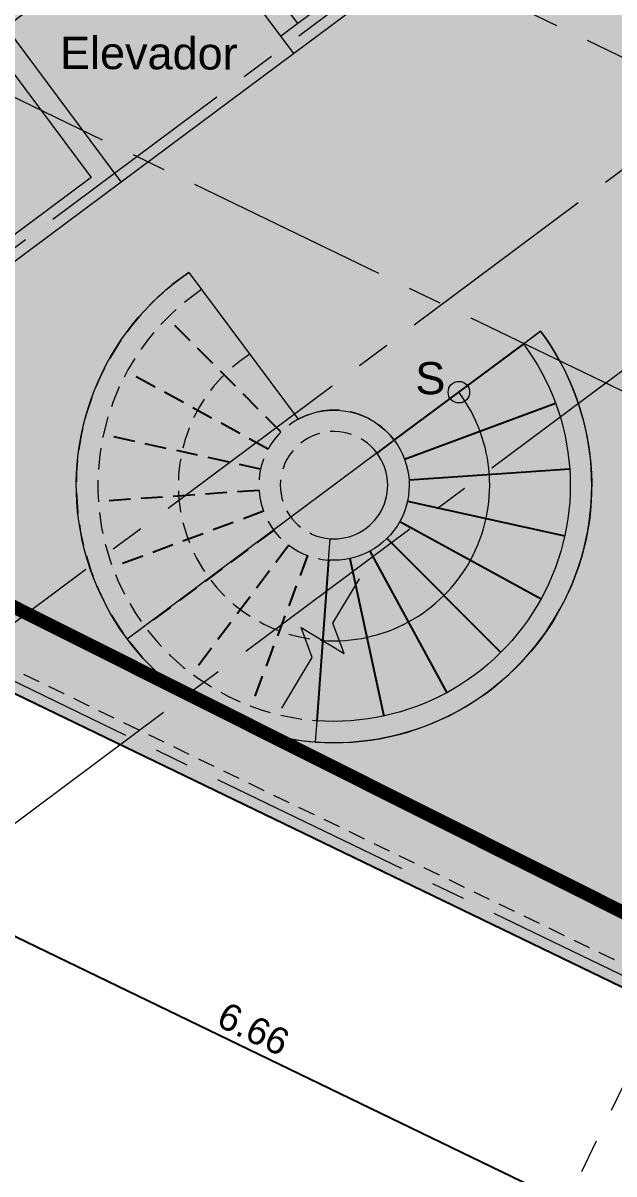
# Model space of a CAD drawing. Header units: metres. Extents: x -466 to 1322, y -1072 to 50.
# Drawn here: x 16.82 to 22.33, y -206.41 to -195.68 of the extents above; entities that cross this region are included whole.
import ezdxf

# ---------------------------------------------------------------- set-up
doc = ezdxf.new("R2010")
doc.units = ezdxf.units.M
for name, pattern in [('B1 P BAJA$0$HIDDEN', [9.524999999999999, 6.35, -3.175]), ('CENTER2', [28.575000000000003, 19.05, -3.175, 3.175, -3.175]), ('Hidden 1_16_', [0.00238125, 0.0015875, -0.0007937500000000001]), ('OCULTA2', [0.30000000000000004, 0.2, -0.1])]:
    doc.linetypes.add(name, pattern=pattern)
for name, color, linetype, lineweight in [('A - Hatch muros', 4, 'Continuous', 0), ('A - MURO BAJO', 2, 'Continuous', 0), ('A - PISO', 1, 'Continuous', 0), ('A - PROY', 250, 'B1 P BAJA$0$HIDDEN', 0), ('A - TXT 100 -1', 2, 'Continuous', 0), ('A-COTAS', 41, 'Continuous', 0), ('A-EJES', 61, 'CENTER2', 0), ('A-MURO INT', 4, 'Continuous', 0), ('S-STRS-ANNO', 30, 'Continuous', 9)]:
    doc.layers.add(name, color=color, linetype=linetype, lineweight=lineweight)
for name, color, linetype in [('AKU_Escalera', 5, 'Continuous'), ('AKU_Poligono', 1, 'Continuous'), ('Poligono Fisico', 3, 'Continuous')]:
    doc.layers.add(name, color=color, linetype=linetype)
for name, color, linetype, lineweight, true_color in [('Hatch escaleras', 7, 'Continuous', 0, 0x78372d), ('Hatch Exterior', 7, 'Continuous', 0, 0xa99b89), ('Hatch Interior', 7, 'Continuous', 0, 0xaf6350)]:
    doc.layers.add(name, color=color, linetype=linetype, lineweight=lineweight, true_color=true_color)
doc.styles.get("Standard").update_dxf_attribs({"font": 'arial.ttf'})
doc.styles.add('Style-Arial', font='arial.ttf')
doc.dimstyles.new('ISO-25', dxfattribs={"dimscale": 0.1, "dimtxt": 2.5, "dimasz": 2.5, "dimexe": 1.25, "dimexo": 0.625, "dimtad": 1, "dimdsep": 46, "dimtxsty": 'Standard', "dimblk": 'DOT', "dimcen": 2.5, "dimadec": 0, "dimazin": 0, "dimtfac": 1, "dimtmove": 0, "dimatfit": 3, "dimfxl": 1, "dimarcsym": 0})

# ---------------------------------------------------------------- blocks, each defined once
blk = doc.blocks.new('_Dot')
at = {"color": 0, "linetype": 'ByBlock', "lineweight": -2}
blk.add_line((-0.5, 0), (-1, 0), dxfattribs=at)
at = {"color": 0, "linetype": 'ByBlock', "const_width": 0.5}
blk.add_lwpolyline([(-0.25, 0, 1), (0.25, 0, 1)], format="xyb", close=True, dxfattribs=at)
blk = doc.blocks.new('*D113')
at = {"layer": 'A-COTAS', "color": 0, "lineweight": -2, "transparency": 16777216}
for p, q in [((15.86481447098681, -203.8345380218323), (15.83761090092111, -203.8908071588054)), ((16.1170945889443, -203.8870831651219), (21.65903808113511, -206.5663609397526)), ((21.91131819909269, -206.618906083042), (21.9385217691583, -206.5626369460691))]:
    blk.add_line(p, q, dxfattribs=at)
at = {"layer": 'Defpoints', "color": 0, "transparency": 16777216}
for p in [(15.89201804105241, -203.7782688848592), (21.8841146290271, -206.675175220015), (21.8841146290271, -206.675175220015)]:
    blk.add_point(p, dxfattribs=at)
at = {"layer": 'A-COTAS', "color": 0, "lineweight": -2, "transparency": 16777216, "xscale": 0.25, "yscale": 0.25, "zscale": 0.25}
for p, rotation in [((15.89201804105231, -203.7782688848595), 154.1983439835458), ((21.8841146290271, -206.675175220015), 334.1983439835457)]:
    blk.add_blockref('_Dot', p, dxfattribs=dict(at, rotation=rotation))
at = {"layer": 'A-COTAS', "color": 0, "transparency": 16777216, "insert": (18.97082753728567, -205.0555349099409), "char_height": 0.25, "attachment_point": 5, "rotation": 334.1983439835457}
blk.add_mtext('6.66', dxfattribs=at)

msp = doc.modelspace()

# ---------------------------------------------------------------- hatches: boundary and pattern name
at = {"layer": 'A - Hatch muros'}
h = msp.add_hatch(color=256, dxfattribs=at)
h.dxf.hatch_style = 1
h.paths.add_polyline_path([(14.61965897385551, -194.8735621690553), (9.711806740487134, -198.5317105458091), (9.914802194550987, -198.629849620881), (14.73918291239693, -195.0339181109957)])
h.paths.add_polyline_path([(18.14652137060386, -194.3650404182154), (16.54296195120133, -195.5602798036298), (15.52700847359915, -194.1972542971378), (15.36665253165893, -194.3167782356791), (17.45832145613394, -197.1230072196336), (13.26422718660297, -200.2491443595668), (13.46722264066648, -200.3472834346385), (17.73820133661559, -197.1638392230323), (16.66248588974275, -195.72063574557), (18.26604530914528, -194.5253963601556), (19.34176075601818, -195.9685998376181), (21.54665495848764, -194.3251456837359), (21.42713101994616, -194.1647897417956), (19.38259275941709, -195.6887199571363), (17.41044777348344, -193.042846915122), (20.17658777274369, -190.9810589763445), (22.26825669721865, -193.787287960299), (22.42861263915898, -193.6677640217576), (20.33694371468403, -190.8615350378029), (23.10308371236221, -188.7997470969015), (25.0752286982958, -191.4456201389157), (23.03246372470147, -192.9719294349745), (23.15198766324255, -193.1322853769143), (29.86048781950916, -188.1282936272632), (29.7409638809678, -187.9679376853232), (25.23558464023597, -191.3260962003742), (23.14391571576095, -188.5198672164199), (17.13056789300168, -193.0020149117233)])
at = {"layer": 'Hatch escaleras', "transparency": 33554687}
h = msp.add_hatch(color=256, dxfattribs=at)
h.dxf.hatch_style = 1
edge = h.paths.add_edge_path()
edge.add_arc((19.71981130548362, -199.9897411907727), 0.7000000000002453, 36.69961023286942, 118.51779205102119, ccw=False)
edge.add_line((20.28105710227493, -199.5714074058778), (21.64408260876736, -198.5554539282759))
edge.add_arc((19.71981130548384, -199.9897411907725), 2.400000000000081, -235.67933478540283, 36.69961023288391, ccw=False)
edge.add_line((18.36663378675976, -198.0075932137486), (19.38560916013375, -199.3746729620013))
h = msp.add_hatch(dxfattribs=at)
h.set_pattern_fill('ANGLE', color=256)
h.set_pattern_definition([(216.6996102328845, (21.64408260876736, -198.5554539282759), (4.174373553557683, -5.600431272264504), [5.08, -1.905]), (306.6996102328845, (21.64408260876736, -198.5554539282759), (5.600431272264504, 4.174373553557683), [5.08, -1.905])])
edge = h.paths.add_edge_path()
edge.add_arc((19.71981130548362, -199.9897411907727), 0.7000000000002453, 36.69961023286942, 118.51779205102119, ccw=False)
edge.add_line((20.28105710227493, -199.5714074058778), (21.64408260876736, -198.5554539282759))
edge.add_arc((19.71981130548384, -199.9897411907725), 2.400000000000081, -235.67933478540283, 36.69961023288391, ccw=False)
edge.add_line((18.36663378675976, -198.0075932137486), (19.38560916013375, -199.3746729620013))
at = {"layer": 'Hatch Exterior', "transparency": 33554687}
h = msp.add_hatch(color=256, dxfattribs=at)
h.dxf.hatch_style = 1
h.paths.add_polyline_path([(9.711806740487152, -198.5317105458091), (27.180722501615, -206.9771372831333), (29.40053381945588, -202.3855757039371), (51.052897728788, -212.85350946576), (52.92450335605661, -208.9821928498072), (26.32829967416303, -196.1241372734626), (45.64313203111518, -181.7275093218762), (47.49256546267225, -186.1551009685443), (48.75830356946491, -189.1885665303103), (52.20977177116248, -197.4550781457826), (57.23926338636568, -199.3681176041215), (59.56784542232775, -194.4797625943925), (53.76873235850864, -196.7828426917451), (53.69043695055387, -196.7490588357102), (51.88993718448857, -192.1491172302469), (57.72234076340419, -189.8328160165443), (59.56784542232782, -194.4797625943922), (60.68283698259165, -192.1396472481201), (50.46445129237152, -166.4099411838768), (48.88703951903113, -167.5856909912741), (57.00695716267732, -188.0314933489626), (51.15180446686225, -190.3568292222751), (45.60585320854988, -176.3922265884589), (17.73820133661558, -197.1638392230323), (15.52700847359916, -194.1972542971378)])
h.paths.add_polyline_path([(14.61965897385549, -194.8735621690553), (9.711806740487143, -198.5317105458091), (9.914802194550983, -198.629849620881), (14.7391829123969, -195.0339181109957)])
h.paths.add_polyline_path([(22.85925277193768, -204.8879030971875), (24.99201266581394, -200.4764027569877), (29.1334211571567, -202.4785855181717), (27.00066126381063, -206.8900858572747), (26.95990917280475, -206.8595047599238), (27.0426973776997, -206.6882617644442), (27.26777392559173, -206.7970760447067), (29.40053381968902, -202.3855757040499), (24.89900285170143, -200.2092900944824), (22.67919153362408, -204.8008516729776)], flags=17)
edge = h.paths.add_edge_path(flags=16)
edge.add_arc((19.71981130548345, -199.9897411907734), 0.7000000000008382, 36.69961023291148, 118.5177920509789, ccw=False)
edge.add_line((20.28105710227493, -199.5714074058778), (21.64408260876736, -198.5554539282759))
edge.add_arc((19.71981130548384, -199.9897411907725), 2.400000000000081, -235.67933478540283, 36.69961023288391, ccw=False)
edge.add_line((18.36663378675976, -198.0075932137486), (19.38560916013375, -199.3746729620013))
at = {"layer": 'Hatch Interior', "transparency": 33554687}
h = msp.add_hatch(color=256, dxfattribs=at)
h.dxf.hatch_style = 1
h.paths.add_polyline_path([(8.290838562040534, -197.844737020306), (48.88703951903113, -167.5856909912741), (57.00695716267731, -188.0314933489626), (51.15180446686225, -190.3568292222751), (45.60585320854989, -176.3922265884589), (17.73820133661536, -197.1638392230325), (15.52700847359915, -194.1972542971378), (9.711806740487134, -198.5317105458091)])
h.paths.add_polyline_path([(29.40053381991163, -202.3855757035892), (27.18072250138172, -206.9771372830205), (48.83308640019141, -217.445071040202), (51.052897728788, -212.85350946576)])
h.paths.add_polyline_path([(51.89028429824884, -192.1492806185065), (57.71104213023307, -189.8373032001323), (59.56784542232785, -194.4797625943922), (53.76873235850866, -196.7828426917451), (53.69043695055387, -196.7490588357102)])
h.paths.add_polyline_path([(18.14652137060395, -194.3650404182154), (16.54296195120131, -195.5602798036298), (15.52700847359915, -194.1972542971378), (15.36665253165893, -194.3167782356791), (17.45832145613394, -197.1230072196336), (13.26422718660297, -200.2491443595668), (13.46722264066651, -200.3472834346385), (17.73820133661559, -197.1638392230323), (16.66248588974273, -195.72063574557), (18.26604530914528, -194.5253963601556), (19.34176075601818, -195.9685998376181), (21.46647698751741, -194.3849076530062), (21.34695304897596, -194.2245517110659), (19.22223681747676, -195.8082438956778), (17.2500918315431, -193.1623708536636), (20.17658777274369, -190.9810589763445), (22.26825669721867, -193.787287960299), (22.34843466818879, -193.7275259910284), (20.2567657437138, -190.9212970070737), (23.10308371236218, -188.7997470969015), (25.0752286982958, -191.4456201389157), (23.03246372470147, -192.9719294349745), (23.15198766324255, -193.1322853769143), (29.32293201950031, -188.5289696851821), (29.20340808095898, -188.3686137432421), (25.235584640236, -191.3260962003742), (23.14391571576095, -188.5198672164199), (17.13056789300177, -193.0020149117233)])
h.paths.add_polyline_path([(46.60465094843698, -178.8905422447118), (51.65518320362781, -175.12604495739), (51.73174081229558, -175.3184265599265), (46.84723341932667, -178.9591744759561), (48.16450678083714, -182.289827046493), (53.64790375000416, -180.1121315460612), (53.72202308175787, -180.2978906057665), (48.23862611259091, -182.4755861061983), (51.27082282992947, -190.0943667811914), (56.75421979909652, -187.9166712807596), (56.56270864681196, -187.4547410137689), (56.74858651013591, -187.3809208273285), (57.00695716267731, -188.0314933489626), (51.15180446686225, -190.3568292222751), (43.73311255921473, -171.6767002875602), (28.48208863429505, -183.0443017885696), (27.95905207974147, -183.4341556863733), (8.493834016104614, -197.9428760953779), (8.290838562040534, -197.844737020306), (48.88703951903113, -167.5856909912741), (49.15532743095343, -168.2612349884982), (48.96944956762945, -168.3350551749386), (48.79743456835988, -167.9019245901259), (43.89915590377686, -171.5529371499395), (45.60918430721281, -176.3897436992872)], flags=16)
h.paths.add_polyline_path([(53.69043695055387, -196.7490588357102), (53.76873235850866, -196.7828426917451), (59.56784542232774, -194.4797625943922), (58.53020938077526, -191.8686613040213), (55.55672857125381, -193.0495598995315), (55.63054875769421, -193.2354377628556), (58.6045945719865, -192.0543147793693), (59.49402523588734, -194.2938847310681), (55.66029430372132, -195.8164260768415), (55.5208859062283, -195.8717912166717), (53.82475040339654, -196.5454004179403), (52.93531973949584, -194.3058304662413)], flags=17)
h.paths.add_polyline_path([(55.07852173827632, -190.8841113377052), (55.19964738517774, -190.8382814876554), (55.2481604406355, -190.8154206706872)], flags=16)
h.paths.add_polyline_path([(57.51408216716572, -189.9168684323608), (57.72234076340408, -189.8328160165445), (57.16470717343202, -190.0542765758655)])
h.paths.add_polyline_path([(52.41363575934184, -191.9414578799175), (51.89028429672493, -192.1492806143217), (51.89028429824884, -192.1492806185065)], flags=16)
at = {"layer": 'S-STRS-ANNO', "lineweight": 0}
h = msp.add_hatch(color=256, dxfattribs=at)
h.dxf.hatch_style = 1
edge = h.paths.add_edge_path()
edge.add_arc((20.88239188455066, -199.1231926363475), 0.1, 0, 360)

# ---------------------------------------------------------------- linework, layer by layer
at = {"layer": 'A - MURO BAJO'}
for points in [[(19.54364357563946, -202.3832668185778, 0.6426609771684033), (21.64408260876706, -198.5554539282755), (21.48372666682678, -198.674977866817, -0.6426609771683852), (19.55832421979318, -202.1838063495943)], [(19.68310969509929, -200.4883923632319, 0.642660977168514), (20.1207011603347, -199.6909313444191), (20.28105710227493, -199.5714074058778, -0.6426609771685305), (19.66842905094546, -200.6878528322156)]]:
    msp.add_lwpolyline(points, format="xyb", close=True, dxfattribs=at)
at = {"layer": 'A - PISO'}
msp.add_lwpolyline([(17.73820133661559, -197.1638392230323), (19.34176075601818, -195.9685998376181)], dxfattribs=at)
at = {"layer": 'A - PROY', "color": 250, "linetype": 'Hidden 1_16_', "ltscale": 100}
for points in [[(8.674614330351346, -197.8081285150383), (48.74007658648441, -217.1779583778703), (52.65739069332824, -209.0752026633227)], [(8.493834016104643, -197.9428760953779), (48.83308640019141, -217.445071040202), (52.83745193145006, -209.1622540879291)]]:
    msp.add_lwpolyline(points, dxfattribs=at)
at = {"layer": 'A-EJES', "ltscale": 0.1}
for p, q in [((50.70466171559792, -172.4670232779271), (9.660628893745042, -203.0598681524611)), ((51.77646823305707, -175.1603657036618), (12.50256524032361, -204.4338151984805)), ((45.62641159963636, -181.6152496336963), (14.02503115410968, -205.1698582655358)), ((52.09304602546933, -210.3573941834218), (11.32908425653628, -190.6498715459466)), ((51.00937201648469, -212.9435400848211), (8.798159860407367, -192.5363376682217)), ((48.65199861305314, -217.2452683729496), (4.370003747907603, -195.8369366521949)), ((26.86063910056623, -196.3814991891388), (20.97002873411077, -208.5659132482258))]:
    msp.add_line(p, q, dxfattribs=at)
at = {"layer": 'A-MURO INT'}
for p, q in [((19.34176075601818, -195.9685998376181), (25.35510858101708, -191.4864521453192)), ((19.38259275941698, -195.6887199571363), (19.2222368174767, -195.8082438956778))]:
    msp.add_line(p, q, dxfattribs=at)
for points in [[(21.42713101994616, -194.1647897417954), (19.38259275941698, -195.6887199571363), (17.41044777348333, -193.042846915122)], [(15.36665253165893, -194.3167782356791), (17.45832145613394, -197.1230072196336), (13.26422718660297, -200.2491443595668), (13.46722264066648, -200.3472834346385), (17.73820133661559, -197.1638392230323), (16.66248588974275, -195.72063574557), (18.26604530914528, -194.5253963601556), (19.34176075601818, -195.9685998376181), (21.54665495848764, -194.3251456837356)]]:
    msp.add_lwpolyline(points, dxfattribs=at)
at = {"layer": 'A-MURO INT', "linetype": 'OCULTA2'}
for centre, radius, start, end in [((19.7198113054838, -199.9897411907723), 2.400000000000003, 124.3206652145982, 265.7905193237992), ((19.7198113054838, -199.9897411907723), 2.200000000000003, 124.1042556284438, 265.7905193237992), ((19.71981130548374, -199.9897411907723), 0.6999999999999998, 36.69961023285822, 265.7905193237702), ((19.71981130548374, -199.9897411907723), 0.4999999999999999, 36.69961023287448, 265.7905193237767)]:
    msp.add_arc(centre, radius, start, end, dxfattribs=at)
at = {"layer": 'AKU_Escalera', "linetype": 'OCULTA2'}
for points in [[(19.22586195052992, -199.4937431718845), (18.16739904705668, -198.4308902742682)], [(19.10613158003457, -199.6529961914439), (17.79110359692874, -198.9313997643126)], [(19.03611789120123, -199.8395302881495), (17.57106057488141, -199.5176497825303)], [(19.02149297671178, -200.0382335788468), (17.52509655791488, -200.1421458390078)], [(19.06344166016044, -200.2330083046577), (17.65693527732515, -200.7542949772705)], [(19.15856550869256, -200.408074975667), (17.95589594414071, -201.3045045147278)], [(19.29915815382344, -200.5492507313509), (18.3977585431237, -201.7481997468767)], [(19.47382961558128, -200.6450983515883), (18.94672599436262, -202.0494351247658)]]:
    msp.add_lwpolyline(points, dxfattribs=at)
at = {"layer": 'AKU_Escalera'}
for points in [[(20.28105710227493, -199.5714074058778), (21.48372666682678, -198.674977866817)], [(20.37618095080705, -199.7464740768869), (21.78268733364234, -199.225187404274)], [(20.41812963425571, -199.9412488026978), (21.91452605305267, -199.8373365425371)], [(20.40350471976626, -200.1399520933951), (21.86856203608613, -200.4618325990145)], [(20.33349103093292, -200.3264861901007), (21.64851901403875, -201.048082617232)], [(20.21376066043757, -200.4857392096603), (21.27222356391076, -201.5485921072766)], [(20.05401345083379, -200.6048094195435), (20.77016090515616, -201.9228127669094)], [(19.66842905094546, -200.6878528322156), (19.55832421979318, -202.1838063495941)], [(19.86719117099034, -200.6740504594829), (20.18300516850564, -202.1404274638626)]]:
    msp.add_lwpolyline(points, dxfattribs=at)
at = {"layer": 'AKU_Poligono'}
msp.add_lwpolyline([(75.93662342781238, -230.5483992272025), (-122.469563448779, -134.6280262395046)], dxfattribs=at)
at = {"layer": 'Hatch escaleras'}
msp.add_lwpolyline([(19.38560916013375, -199.3746729620013, -0.3729807163335804), (20.28105710227493, -199.5714074058778), (21.64408260876736, -198.5554539282759, -2.486917926018186), (18.36663378675976, -198.0075932137486)], format="xyb", close=True, dxfattribs=at)
at = {"layer": 'Poligono Fisico', "color": 5, "linetype": 'OCULTA2', "const_width": 0.125}
msp.add_lwpolyline([(50.8560995875273, -218.2389999397894), (9.060348859427336, -197.2711698646872), (50.46445129237151, -166.4099411838768), (65.81330919044842, -205.0580813218373)], close=True, dxfattribs=at)
at = {"layer": 'S-STRS-ANNO', "lineweight": 0}
for p, q in [((19.7101050516489, -201.2752062318186), (19.9582308122134, -200.8631784671713)), ((19.41259743651204, -201.3149190705551), (19.81415583422665, -201.5567401112544)), ((19.51664821908963, -201.5964529499906), (19.41259743651204, -201.3149190705551)), ((19.81415583422665, -201.5567401112544), (19.7101050516489, -201.2752062318186)), ((19.23237724297928, -202.0685020212941), (19.51664821908963, -201.5964529499906))]:
    msp.add_line(p, q, dxfattribs=at)
msp.add_circle((20.88239188455066, -199.1231926363475), 0.1, dxfattribs=at)
at = {"layer": 'S-STRS-ANNO', "linetype": 'OCULTA2'}
msp.add_arc((19.71981130548397, -199.9897411907725), 1.450000000000011, 122.7600739363919, 265.7905193237831, dxfattribs=at)
at = {"layer": 'S-STRS-ANNO', "lineweight": 0}
msp.add_arc((19.71981130548397, -199.9897411907725), 1.449999999999699, 265.7905193237831, 36.69961023289076, dxfattribs=at)

# ---------------------------------------------------------------- texts
at = {"layer": 'A - TXT 100 -1', "style": 'Style-Arial'}
msp.add_text('Elevador', height=0.3, rotation=359.7227450262882, dxfattribs=at).set_placement((17.16766681420086, -196.1105821612682))
at = {"layer": 'S-STRS-ANNO', "lineweight": 0}
msp.add_text('S', height=0.3, rotation=0.5, dxfattribs=at).set_placement((20.47794955985603, -199.1438172063308))

# ---------------------------------------------------------------- dimensions: what is measured, and where the dimension line sits
at = {"layer": 'A-COTAS'}
dim = msp.add_linear_dim(base=(21.8841146290271, -206.675175220015), p1=(15.89201804105241, -203.7782688848592), p2=(21.8841146290271, -206.675175220015), angle=334.1983439835436, dimstyle='ISO-25', override={"dimtmove": 1}, dxfattribs=at)
dim.commit()
dim.dimension.update_dxf_attribs({"geometry": '*D113', "text_midpoint": (18.97082753728567, -205.0555349099409)})

doc.saveas('drawing.dxf')
